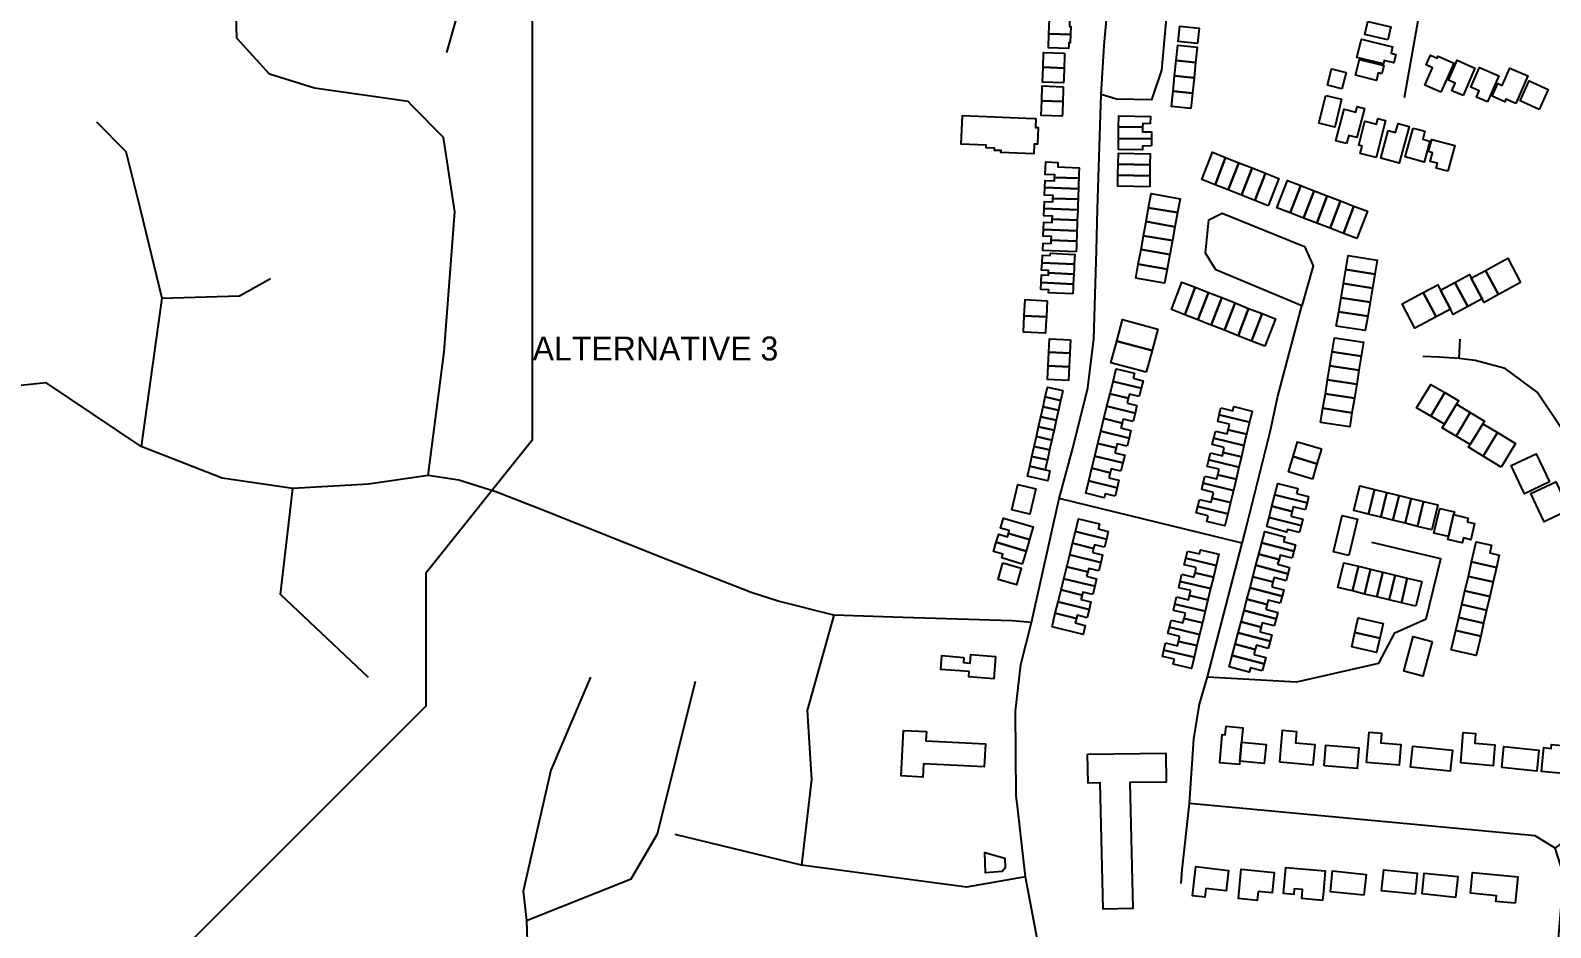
# Model space of a CAD drawing. Header units: metres. Extents: x 553506 to 563855, y 142925 to 150243.
# Drawn here: x 558816 to 559387, y 147512 to 147849 of the extents above; entities that cross this region are included whole.
import ezdxf

# ---------------------------------------------------------------- set-up
doc = ezdxf.new("R2010")
doc.units = ezdxf.units.M
for name, color, linetype in [('C-BUILDINGS', 8, 'Continuous'), ('C-ROADS', 33, 'Continuous'), ('E-132KV-UGC-ALT', 8, 'Continuous')]:
    doc.layers.add(name, color=color, linetype=linetype)

msp = doc.modelspace()

# ---------------------------------------------------------------- linework, layer by layer
at = {"layer": 'C-BUILDINGS'}
for points in [[(559206.7573, 147852.6096), (559206.7092, 147851.228), (559206.6679, 147850.0803), (559207.1788, 147850.0628), (559207.0767, 147847.0434), (559199.0072, 147847.3164), (559199.2054, 147852.8763), (559206.7573, 147852.6096)], [(559254.8607, 147843.7167), (559247.567, 147844.4477), (559248.1567, 147850.2313), (559255.4507, 147849.4892), (559254.8607, 147843.7167)], [(559326.3549, 147845.0437), (559317.6868, 147847.0341), (559318.8276, 147851.9556), (559327.4956, 147849.9651), (559326.3549, 147845.0437)], [(559207.0767, 147847.0434), (559206.9696, 147843.9571), (559206.4587, 147843.9747), (559206.4219, 147842.905), (559206.3862, 147841.8021), (559198.8273, 147842.0686), (559199.0072, 147847.3164), (559207.0767, 147847.0434)], [(559329.3687, 147839.6167), (559328.6128, 147836.488), (559324.9432, 147837.3647), (559324.6395, 147836.1088), (559314.7364, 147838.4728), (559316.3842, 147845.302), (559328.1329, 147842.4944), (559327.5445, 147840.0498), (559329.3687, 147839.6167)], [(559204.8684, 147840.0188), (559204.8193, 147838.6705), (559204.6765, 147834.4813), (559196.768, 147834.7481), (559196.9599, 147840.2856), (559204.8684, 147840.0188)], [(559254.0965, 147836.5699), (559246.8018, 147837.3343), (559247.4198, 147843.1076), (559254.7075, 147842.343), (559254.0965, 147836.5699)], [(559346.2121, 147825.381), (559340.1994, 147828.0882), (559343.1442, 147834.5793), (559340.7265, 147835.6618), (559342.4018, 147839.3532), (559344.8694, 147838.2389), (559345.2098, 147838.984), (559351.1659, 147836.2973), (559346.2121, 147825.381)], [(559204.6765, 147834.4813), (559204.539, 147830.3478), (559204.4916, 147828.944), (559196.5831, 147829.2108), (559196.768, 147834.7481), (559204.6765, 147834.4813)], [(559253.5127, 147830.8199), (559246.1911, 147831.55), (559246.8018, 147837.3343), (559254.0965, 147836.5699), (559253.5127, 147830.8199)], [(559309.0886, 147826.7113), (559303.607, 147828.0772), (559305.1327, 147834.1124), (559310.6073, 147832.7463), (559309.0886, 147826.7113)], [(559324.0444, 147832.3061), (559322.7339, 147832.6328), (559322.0179, 147829.7947), (559314.1963, 147831.7669), (559315.6968, 147837.7123), (559324.8355, 147835.4248), (559324.0444, 147832.3061)], [(559354.5708, 147824.1266), (559350.3825, 147825.9444), (559351.6355, 147828.8214), (559349.1058, 147829.9116), (559352.3628, 147837.3806), (559359.0741, 147834.4614), (559354.5708, 147824.1266)], [(559363.7822, 147821.7524), (559359.5802, 147823.5586), (559360.5911, 147825.905), (559357.4946, 147827.2336), (559360.7236, 147834.7018), (559368.022, 147831.567), (559363.7822, 147821.7524)], [(559374.3709, 147821.1794), (559370.7207, 147822.7802), (559370.296, 147821.8209), (559365.5546, 147823.8887), (559367.6308, 147828.6277), (559369.2681, 147827.9105), (559372.1478, 147834.4663), (559378.9092, 147831.5153), (559374.3709, 147821.1794)], [(559204.3834, 147827.4715), (559204.3413, 147826.1234), (559204.1985, 147821.9342), (559196.283, 147822.2008), (559196.4749, 147827.7383), (559204.3834, 147827.4715)], [(559252.9017, 147825.0468), (559245.614, 147825.8114), (559246.1911, 147831.55), (559253.5127, 147830.8199), (559252.9017, 147825.0468)], [(559383.1734, 147818.915), (559375.998, 147822.1426), (559379.3806, 147829.6155), (559386.556, 147826.3879), (559383.1734, 147818.915)], [(559204.1985, 147821.9342), (559204.054, 147817.8005), (559204.0066, 147816.3967), (559196.0981, 147816.6635), (559196.283, 147822.2008), (559204.1985, 147821.9342)], [(559252.291, 147819.2625), (559245.0033, 147820.0271), (559245.614, 147825.8114), (559252.9017, 147825.0468), (559252.291, 147819.2625)], [(559303.0802, 147824.0986), (559308.9093, 147822.7992), (559306.4177, 147812.2932), (559300.4562, 147813.8), (559303.0802, 147824.0986)], [(559194.0375, 147815.4755), (559193.895, 147812.1766), (559194.9239, 147812.1418), (559194.6489, 147805.9005), (559193.487, 147805.9424), (559193.3234, 147802.1977), (559180.9463, 147802.7267), (559180.9797, 147803.4512), (559178.5153, 147803.564), (559178.5523, 147804.3999), (559175.367, 147804.5349), (559175.4069, 147805.5045), (559166.0257, 147805.9149), (559166.4965, 147816.6698), (559193.4005, 147815.5003), (559194.0375, 147815.4755)], [(559237.0795, 147813.571), (559234.2179, 147813.6381), (559234.1636, 147812.234), (559225.1612, 147812.3779), (559225.2495, 147816.5209), (559237.1358, 147816.2662), (559237.0795, 147813.571)], [(559310.8393, 147806.1085), (559306.7869, 147807.1515), (559307.5424, 147810.0687), (559309.8777, 147819.0784), (559314.2754, 147817.946), (559314.8256, 147820.0444), (559317.5671, 147819.3392), (559314.7264, 147808.366), (559311.6325, 147809.1605), (559310.8393, 147806.1085)], [(559234.1636, 147812.234), (559234.1458, 147810.5529), (559237.5588, 147810.514), (559237.5413, 147807.9202), (559225.141, 147808.07), (559225.1612, 147812.3779), (559234.1636, 147812.234)], [(559316.6571, 147805.176), (559315.3888, 147805.4928), (559317.6752, 147814.501), (559322.0723, 147813.3909), (559322.6018, 147815.4775), (559325.4345, 147814.764), (559321.9141, 147800.9093), (559315.9597, 147802.4164), (559316.6571, 147805.176)], [(559326.4891, 147810.968), (559329.218, 147810.2179), (559330.1539, 147813.6305), (559334.3983, 147812.4822), (559330.6437, 147798.7427), (559323.6707, 147800.6299), (559326.4891, 147810.968)], [(559335.8411, 147811.9482), (559340.2406, 147810.7602), (559339.4188, 147807.7296), (559342.0838, 147807.011), (559339.9435, 147799.1536), (559332.8716, 147801.0712), (559335.8411, 147811.9482)], [(559237.4851, 147805.225), (559234.1586, 147805.1775), (559234.1113, 147803.7737), (559225.1019, 147803.9173), (559225.141, 147808.07), (559237.5413, 147807.9202), (559237.4851, 147805.225)], [(559348.8455, 147795.7124), (559344.4526, 147796.9117), (559344.9426, 147798.6966), (559342.2635, 147799.4148), (559343.1483, 147802.6699), (559341.6042, 147803.0895), (559342.8604, 147807.6695), (559351.4694, 147805.3322), (559348.8455, 147795.7124)], [(559210.2032, 147793.0935), (559201.1185, 147793.4129), (559201.1576, 147794.4047), (559197.6301, 147794.5291), (559197.7923, 147799.2198), (559202.3347, 147799.0601), (559202.2764, 147797.3332), (559210.3463, 147797.0491), (559210.2346, 147794.7862), (559210.2032, 147793.0935)], [(559236.9203, 147798.1845), (559224.9945, 147798.3602), (559225.0755, 147802.5141), (559236.995, 147802.316), (559236.9203, 147798.1845)], [(559261.4001, 147790.6517), (559256.409, 147792.6562), (559260.4337, 147802.8758), (559265.3878, 147800.937), (559261.4001, 147790.6517)], [(559266.3615, 147788.702), (559261.4001, 147790.6517), (559265.3878, 147800.937), (559270.3859, 147798.9328), (559266.3615, 147788.702)], [(559271.3526, 147786.6976), (559266.3615, 147788.702), (559270.3859, 147798.9328), (559275.333, 147796.9938), (559271.3526, 147786.6976)], [(559210.0668, 147789.1493), (559197.4615, 147789.5933), (559197.5607, 147792.2564), (559201.0743, 147792.1316), (559201.1185, 147793.4129), (559210.2032, 147793.0935), (559210.1134, 147791.2543), (559210.0668, 147789.1493)], [(559236.8412, 147789.9125), (559224.9154, 147790.0882), (559224.9272, 147794.2177), (559236.9015, 147794.0547), (559236.8412, 147789.9125)], [(559236.9015, 147794.0547), (559224.9272, 147794.2177), (559224.9945, 147798.3602), (559236.9203, 147798.1845), (559236.9015, 147794.0547)], [(559276.2997, 147784.7586), (559271.3526, 147786.6976), (559275.333, 147796.9938), (559280.3245, 147794.9782), (559276.2997, 147784.7586)], [(559281.3677, 147782.7566), (559276.2997, 147784.7586), (559280.3245, 147794.9782), (559285.3484, 147793.0416), (559281.3677, 147782.7566)], [(559209.9241, 147785.1826), (559200.5034, 147785.5139), (559200.5391, 147786.6169), (559197.3618, 147786.7187), (559197.4615, 147789.5933), (559210.0668, 147789.1493), (559209.9767, 147786.6423), (559209.9241, 147785.1826)], [(559236.4074, 147782.0303), (559237.3905, 147787.3029), (559248.2372, 147785.4021), (559247.3152, 147780.187), (559236.4074, 147782.0303)], [(559289.6797, 147780.076), (559284.676, 147782.0355), (559288.6225, 147792.2973), (559293.5826, 147790.3921), (559289.6797, 147780.076)], [(559294.6541, 147778.1601), (559289.6797, 147780.076), (559293.5826, 147790.3921), (559298.6006, 147788.4219), (559294.6541, 147778.1601)], [(559299.6582, 147776.1895), (559294.6541, 147778.1601), (559298.6006, 147788.4219), (559303.5607, 147786.5167), (559299.6582, 147776.1895)], [(559209.6485, 147777.3832), (559200.256, 147777.7042), (559200.2984, 147778.8185), (559197.0998, 147778.9308), (559197.196, 147781.694), (559209.7873, 147781.2495), (559209.7092, 147779.0323), (559209.6485, 147777.3832)], [(559209.7873, 147781.2495), (559197.196, 147781.694), (559197.2952, 147784.3571), (559200.4588, 147784.2437), (559200.5034, 147785.5139), (559209.9241, 147785.1826), (559209.8637, 147783.5224), (559209.7873, 147781.2495)], [(559235.4791, 147776.7927), (559236.4074, 147782.0303), (559247.3152, 147780.187), (559246.3258, 147774.8919), (559235.4791, 147776.7927)], [(559304.6249, 147774.2957), (559299.6582, 147776.1895), (559303.5607, 147786.5167), (559308.5717, 147784.5463), (559304.6249, 147774.2957)], [(559309.7058, 147772.3275), (559304.6249, 147774.2957), (559308.5717, 147784.5463), (559313.6083, 147782.6546), (559309.7058, 147772.3275)], [(559314.7224, 147770.4018), (559309.7058, 147772.3275), (559313.6083, 147782.6546), (559318.6253, 147780.7178), (559314.7224, 147770.4018)], [(559209.5075, 147773.3609), (559196.9374, 147773.7949), (559197.0315, 147776.6248), (559200.2157, 147776.5231), (559200.256, 147777.7042), (559209.6485, 147777.3832), (559209.5792, 147775.3331), (559209.5075, 147773.3609)], [(559234.503, 147771.5202), (559235.4791, 147776.7927), (559246.3258, 147774.8919), (559245.4108, 147769.6769), (559234.503, 147771.5202)], [(559209.3749, 147769.517), (559199.8774, 147769.8458), (559199.9258, 147771.2163), (559196.8463, 147771.3212), (559196.9374, 147773.7949), (559209.5075, 147773.3609), (559209.4463, 147771.5003), (559209.3749, 147769.517)], [(559233.5813, 147766.294), (559234.503, 147771.5202), (559245.4108, 147769.6769), (559244.428, 147764.3932), (559233.5813, 147766.294)], [(559208.5136, 147760.7644), (559196.3857, 147761.3679), (559196.528, 147764.2216), (559199.4758, 147764.0792), (559199.5191, 147764.9376), (559208.6992, 147764.4764), (559208.6182, 147762.8044), (559208.5136, 147760.7644)], [(559209.228, 147765.4611), (559196.6715, 147765.9067), (559196.7659, 147768.7255), (559199.8384, 147768.6204), (559199.8774, 147769.8458), (559209.3749, 147769.517), (559209.3004, 147767.4111), (559209.228, 147765.4611)], [(559232.5115, 147760.8851), (559233.5813, 147766.294), (559244.428, 147764.3932), (559243.3855, 147759.0074), (559232.5115, 147760.8851)], [(559208.3337, 147757.0971), (559198.8316, 147757.5705), (559198.8798, 147758.4958), (559196.2474, 147758.6146), (559196.3857, 147761.3679), (559208.5136, 147760.7644), (559208.4316, 147759.1258), (559208.3337, 147757.0971)], [(559231.5856, 147755.5697), (559232.5115, 147760.8851), (559243.3855, 147759.0074), (559242.46, 147753.6808), (559231.5856, 147755.5697)], [(559309.667, 147753.5167), (559310.5041, 147758.7626), (559321.4414, 147757.0985), (559320.5432, 147751.795), (559309.667, 147753.5167)], [(559310.5041, 147758.7626), (559311.3956, 147764.0547), (559322.2718, 147762.333), (559321.4414, 147757.0985), (559310.5041, 147758.7626)], [(559376.1926, 147753.9111), (559367.9077, 147749.4024), (559363.0265, 147758.4554), (559371.3993, 147763.0558), (559376.1926, 147753.9111)], [(559207.9632, 147749.6509), (559198.8603, 147750.1033), (559198.9117, 147751.1511), (559195.9147, 147751.303), (559196.0492, 147753.9561), (559208.1491, 147753.3517), (559208.0674, 147751.702), (559207.9632, 147749.6509)], [(559208.1491, 147753.3517), (559196.0492, 147753.9561), (559196.1911, 147756.8209), (559198.789, 147756.69), (559198.8316, 147757.5705), (559208.3337, 147757.0971), (559208.2333, 147755.1463), (559208.1491, 147753.3517)], [(559250.0074, 147741.8389), (559245.003, 147743.8207), (559248.9852, 147754.0612), (559253.9456, 147752.1449), (559250.0074, 147741.8389)], [(559308.7754, 147748.2246), (559309.667, 147753.5167), (559320.5432, 147751.795), (559319.7128, 147746.5605), (559308.7754, 147748.2246)], [(559346.147, 147751.0868), (559349.8869, 147743.8904), (559344.4787, 147741.0849), (559339.6047, 147750.127), (559345.1143, 147753.047), (559346.147, 147751.0868)], [(559356.3286, 147744.9362), (559350.9059, 147741.9187), (559349.8869, 147743.8904), (559346.147, 147751.0868), (559351.4477, 147753.978), (559356.3286, 147744.9362)], [(559357.6779, 147755.5292), (559361.7711, 147747.7651), (559356.3286, 147744.9362), (559351.4477, 147753.978), (559356.9639, 147756.9094), (559357.6779, 147755.5292)], [(559367.9077, 147749.4024), (559362.4921, 147746.3851), (559361.7711, 147747.7651), (559357.6779, 147755.5292), (559363.0265, 147758.4554), (559367.9077, 147749.4024)], [(559198.3659, 147747.1051), (559198.2118, 147744.1843), (559198.0379, 147740.9958), (559189.718, 147741.4502), (559190.0533, 147747.5487), (559198.3659, 147747.1051)], [(559254.9682, 147739.9114), (559250.0074, 147741.8389), (559253.9456, 147752.1449), (559258.95, 147750.1631), (559254.9682, 147739.9114)], [(559259.9726, 147737.9296), (559254.9682, 147739.9114), (559258.95, 147750.1631), (559263.9105, 147748.2467), (559259.9726, 147737.9296)], [(559264.933, 147736.0133), (559259.9726, 147737.9296), (559263.9105, 147748.2467), (559268.9079, 147746.2648), (559264.933, 147736.0133)], [(559307.9384, 147742.9787), (559308.7754, 147748.2246), (559319.7128, 147746.5605), (559318.8216, 147741.2572), (559307.9384, 147742.9787)], [(559344.4787, 147741.0849), (559336.4746, 147736.763), (559331.6811, 147745.9189), (559339.6047, 147750.127), (559344.4787, 147741.0849)], [(559198.0379, 147740.9958), (559197.882, 147738.1306), (559197.7096, 147734.8976), (559189.39, 147735.3409), (559189.718, 147741.4502), (559198.0379, 147740.9958)], [(559270.0387, 147733.9234), (559264.933, 147736.0133), (559268.9079, 147746.2648), (559274.0059, 147744.1969), (559270.0387, 147733.9234)], [(559275.106, 147731.9436), (559270.0387, 147733.9234), (559274.0059, 147744.1969), (559279.0578, 147742.2611), (559275.106, 147731.9436)], [(559280.1649, 147730.008), (559275.106, 147731.9436), (559279.0578, 147742.2611), (559284.1321, 147740.2815), (559280.1649, 147730.008)], [(559306.9598, 147737.5615), (559307.9384, 147742.9787), (559318.8216, 147741.2572), (559317.8702, 147735.8631), (559306.9598, 147737.5615)], [(559237.7218, 147728.3581), (559224.4474, 147731.8865), (559226.6153, 147739.9895), (559239.8977, 147736.4279), (559237.7218, 147728.3581)], [(559207.1194, 147732.4401), (559207.0032, 147730.0993), (559206.8578, 147727.3457), (559198.938, 147727.7457), (559199.1996, 147732.8402), (559207.1194, 147732.4401)], [(559235.5543, 147720.244), (559222.2716, 147723.8167), (559224.4474, 147731.8865), (559237.7218, 147728.3581), (559235.5543, 147720.244)], [(559305.3851, 147727.9187), (559306.2624, 147733.2214), (559317.1449, 147731.5222), (559316.3215, 147726.2879), (559305.3851, 147727.9187)], [(559206.8578, 147727.3457), (559206.7304, 147724.9154), (559206.5892, 147722.251), (559198.6694, 147722.651), (559198.938, 147727.7457), (559206.8578, 147727.3457)], [(559304.555, 147722.673), (559305.3851, 147727.9187), (559316.3215, 147726.2879), (559315.4372, 147720.9849), (559304.555, 147722.673)], [(559206.5892, 147722.251), (559206.4737, 147719.8879), (559206.3277, 147717.1565), (559198.4079, 147717.5566), (559198.6694, 147722.651), (559206.5892, 147722.251)], [(559230.6327, 147717.9767), (559234.3663, 147717.0685), (559233.6929, 147714.2095), (559223.0761, 147716.8075), (559224.2574, 147721.5521), (559231.0983, 147719.8721), (559230.6327, 147717.9767)], [(559303.6778, 147717.3702), (559304.555, 147722.673), (559315.4372, 147720.9849), (559314.6211, 147715.7396), (559303.6778, 147717.3702)], [(559204.2213, 147713.385), (559203.8042, 147711.5022), (559203.3927, 147709.6641), (559197.5987, 147710.9537), (559198.4346, 147714.6636), (559204.2213, 147713.385)], [(559232.9359, 147711.1142), (559229.2092, 147712.0226), (559228.8084, 147710.5188), (559221.9399, 147712.1868), (559223.0761, 147716.8075), (559233.6929, 147714.2095), (559232.9359, 147711.1142)], [(559302.8613, 147712.1361), (559303.6778, 147717.3702), (559314.6211, 147715.7396), (559313.7435, 147710.448), (559302.8613, 147712.1361)], [(559342.4681, 147703.804), (559337.0739, 147706.8533), (559342.428, 147715.6896), (559347.6887, 147712.6585), (559342.4681, 147703.804)], [(559202.5642, 147705.9433), (559202.1041, 147703.87), (559201.7357, 147702.2225), (559195.9417, 147703.5121), (559196.7702, 147707.2329), (559202.5642, 147705.9433)], [(559203.3927, 147709.6641), (559202.9939, 147707.871), (559202.5642, 147705.9433), (559196.7702, 147707.2329), (559197.5987, 147710.9537), (559203.3927, 147709.6641)], [(559230.639, 147701.7606), (559226.9193, 147702.6693), (559226.5471, 147701.1441), (559219.65, 147702.8335), (559220.7862, 147707.4542), (559231.403, 147704.8562), (559230.639, 147701.7606)], [(559228.3424, 147708.6345), (559232.0764, 147707.7152), (559231.403, 147704.8562), (559220.7862, 147707.4542), (559221.9399, 147712.1868), (559228.8084, 147710.5188), (559228.3424, 147708.6345)], [(559263.6072, 147706.8452), (559268.0728, 147705.7816), (559268.4443, 147707.3291), (559275.3121, 147705.6834), (559274.2955, 147701.4893), (559262.9761, 147704.199), (559263.6072, 147706.8452)], [(559301.897, 147706.7082), (559302.8613, 147712.1361), (559313.7435, 147710.448), (559312.8069, 147705.032), (559301.897, 147706.7082)], [(559352.0916, 147708.2095), (559347.5623, 147700.7344), (559342.4681, 147703.804), (559347.6887, 147712.6585), (559353.0591, 147709.475), (559352.0916, 147708.2095)], [(559351.9515, 147696.2739), (559346.7508, 147699.3959), (559347.5623, 147700.7344), (559352.0916, 147708.2095), (559357.2989, 147705.0989), (559351.9515, 147696.2739)], [(559201.7357, 147702.2225), (559201.3305, 147700.4069), (559200.9002, 147698.5015), (559195.1132, 147699.7913), (559195.9417, 147703.5121), (559201.7357, 147702.2225)], [(559226.0305, 147699.3139), (559229.7645, 147698.3946), (559229.0911, 147695.5356), (559218.4743, 147698.1336), (559219.65, 147702.8335), (559226.5471, 147701.1441), (559226.0305, 147699.3139)], [(559266.8879, 147700.7031), (559262.4013, 147701.766), (559262.9761, 147704.199), (559274.2955, 147701.4893), (559273.2331, 147696.971), (559266.3723, 147698.6169), (559266.8879, 147700.7031)], [(559301.0767, 147701.3738), (559301.897, 147706.7082), (559312.8069, 147705.032), (559311.9865, 147699.6976), (559301.0767, 147701.3738)], [(559361.9872, 147700.9148), (559357.4579, 147693.4397), (559357.2451, 147693.0881), (559351.9515, 147696.2739), (559357.2989, 147705.0989), (559362.5925, 147701.913), (559361.9872, 147700.9148)], [(559200.0713, 147694.7918), (559199.636, 147692.8195), (559199.2428, 147691.071), (559193.4561, 147692.3497), (559194.2846, 147696.0705), (559200.0713, 147694.7918)], [(559200.9002, 147698.5015), (559200.5076, 147696.7308), (559200.0713, 147694.7918), (559194.2846, 147696.0705), (559195.1132, 147699.7913), (559200.9002, 147698.5015)], [(559228.3271, 147692.44), (559224.607, 147693.3598), (559224.2065, 147691.8448), (559217.3377, 147693.524), (559218.4743, 147698.1336), (559229.0911, 147695.5356), (559228.3271, 147692.44)], [(559261.5352, 147698.133), (559266.0008, 147697.0695), (559266.3723, 147698.6169), (559273.2331, 147696.971), (559272.2235, 147692.7771), (559260.8971, 147695.4866), (559261.5352, 147698.133)], [(559362.1477, 147688.7548), (559356.6604, 147692.1016), (559357.4579, 147693.4397), (559361.9872, 147700.9148), (559367.4951, 147697.5798), (559362.1477, 147688.7548)], [(559368.9249, 147684.6244), (559362.1477, 147688.7548), (559367.4951, 147697.5798), (559374.2723, 147693.4494), (559368.9249, 147684.6244)], [(559199.2428, 147691.071), (559198.8005, 147689.0984), (559198.4142, 147687.3502), (559192.6206, 147688.6287), (559193.4561, 147692.3497), (559199.2428, 147691.071)], [(559223.7406, 147689.9606), (559227.4746, 147689.0412), (559226.8011, 147686.1822), (559216.1844, 147688.7803), (559217.3377, 147693.524), (559224.2065, 147691.8448), (559223.7406, 147689.9606)], [(559259.6771, 147689.9617), (559264.1427, 147688.8981), (559264.432, 147690.1648), (559271.2928, 147688.5188), (559270.3654, 147684.6057), (559259.046, 147687.3155), (559259.6771, 147689.9617)], [(559264.8089, 147691.9907), (559260.3293, 147693.0538), (559260.8971, 147695.4866), (559272.2235, 147692.7771), (559271.2928, 147688.5188), (559264.432, 147690.1648), (559264.8089, 147691.9907)], [(559299.7061, 147685.8273), (559290.7146, 147688.5424), (559292.3586, 147694.1472), (559301.35, 147691.4321), (559299.7061, 147685.8273)], [(559197.5854, 147683.6405), (559199.3733, 147683.2507), (559198.5381, 147679.5186), (559190.9631, 147681.1982), (559191.7983, 147684.9303), (559197.5854, 147683.6405)], [(559198.4142, 147687.3502), (559197.9534, 147685.2992), (559197.5854, 147683.6405), (559191.7983, 147684.9303), (559192.6206, 147688.6287), (559198.4142, 147687.3502)], [(559226.0371, 147683.0867), (559222.3171, 147684.0065), (559221.9934, 147682.4939), (559215.118, 147684.1617), (559216.1844, 147688.7803), (559226.8011, 147686.1822), (559226.0371, 147683.0867)], [(559262.9578, 147683.8196), (559258.4712, 147684.8825), (559259.046, 147687.3155), (559270.3654, 147684.6057), (559269.303, 147680.0874), (559262.4422, 147681.7334), (559262.9578, 147683.8196)], [(559297.9807, 147680.142), (559288.9892, 147682.8571), (559290.7146, 147688.5424), (559299.7061, 147685.8273), (559297.9807, 147680.142)], [(559387.051, 147679.0877), (559377.6388, 147674.633), (559372.6274, 147685.1734), (559382.0396, 147689.628), (559387.051, 147679.0877)], [(559223.824, 147673.7357), (559220.1043, 147674.6444), (559219.7251, 147673.119), (559212.828, 147674.8084), (559213.9643, 147679.4291), (559224.5814, 147676.8199), (559223.824, 147673.7357)], [(559221.5278, 147680.5985), (559225.2545, 147679.6901), (559224.5814, 147676.8199), (559213.9643, 147679.4291), (559215.118, 147684.1617), (559221.9934, 147682.4939), (559221.5278, 147680.5985)], [(559260.8791, 147675.096), (559256.3992, 147676.1703), (559256.967, 147678.6031), (559268.2934, 147675.8936), (559267.231, 147671.3753), (559260.3775, 147673.0103), (559260.8791, 147675.096)], [(559257.605, 147681.2495), (559262.071, 147680.1748), (559262.4422, 147681.7334), (559269.303, 147680.0874), (559268.2934, 147675.8936), (559256.967, 147678.6031), (559257.605, 147681.2495)], [(559394.5019, 147668.5674), (559385.0896, 147664.1127), (559380.0782, 147674.6531), (559389.4975, 147679.1079), (559394.5019, 147668.5674)], [(559184.9912, 147668.6032), (559187.2435, 147678.0444), (559194.0896, 147676.4202), (559191.8373, 147666.979), (559184.9912, 147668.6032)], [(559255.5145, 147672.4589), (559259.9801, 147671.3953), (559260.3775, 147673.0103), (559267.231, 147671.3753), (559266.2028, 147667.1029), (559254.8764, 147669.8124), (559255.5145, 147672.4589)], [(559295.2719, 147668.5163), (559290.8179, 147669.6581), (559290.3866, 147668.0086), (559282.7897, 147669.9434), (559283.9076, 147674.2519), (559295.9579, 147671.1976), (559295.2719, 147668.5163)], [(559292.0593, 147674.7162), (559296.5693, 147673.5761), (559295.9579, 147671.1976), (559283.9076, 147674.2519), (559284.98, 147678.4478), (559292.5203, 147676.5335), (559292.0593, 147674.7162)], [(559319.0569, 147666.9501), (559313.5545, 147668.3043), (559315.8467, 147677.5798), (559321.3421, 147676.2254), (559319.0569, 147666.9501)], [(559323.6451, 147665.768), (559319.0569, 147666.9501), (559321.3421, 147676.2254), (559325.894, 147675.0867), (559323.6451, 147665.768)], [(559328.2166, 147664.6744), (559323.6451, 147665.768), (559325.894, 147675.0867), (559330.522, 147673.9726), (559328.2166, 147664.6744)], [(559332.8446, 147663.5603), (559328.2166, 147664.6744), (559330.522, 147673.9726), (559335.1029, 147672.8014), (559332.8446, 147663.5603)], [(559258.7882, 147666.3165), (559254.3082, 147667.3907), (559254.8764, 147669.8124), (559266.2028, 147667.1029), (559265.1401, 147662.5957), (559258.2865, 147664.2308), (559258.7882, 147666.3165)], [(559289.8687, 147666.2229), (559294.3786, 147665.0829), (559293.7676, 147662.6932), (559281.7172, 147665.7475), (559282.7897, 147669.9434), (559290.3866, 147668.0086), (559289.8687, 147666.2229)], [(559337.4538, 147662.3788), (559332.8446, 147663.5603), (559335.1029, 147672.8014), (559339.696, 147671.6862), (559337.4538, 147662.3788)], [(559342.8707, 147661.0777), (559337.4538, 147662.3788), (559339.696, 147671.6862), (559345.1195, 147670.3964), (559342.8707, 147661.0777)], [(559351.0493, 147666.7628), (559349.1099, 147658.511), (559343.6647, 147659.8224), (559345.9069, 147669.1297), (559351.3305, 147667.84), (559351.0493, 147666.7628)], [(559191.6873, 147657.3804), (559183.7763, 147659.7507), (559184.0872, 147660.7732), (559180.8058, 147661.7511), (559181.9344, 147665.4923), (559193.1198, 147662.1438), (559192.3658, 147659.6274), (559191.6873, 147657.3804)], [(559217.5226, 147661.3977), (559221.2563, 147660.4895), (559220.5831, 147657.6194), (559208.9306, 147660.4747), (559210.0843, 147665.2073), (559217.9882, 147663.2931), (559217.5226, 147661.3977)], [(559293.0886, 147660.0121), (559288.6272, 147661.1648), (559288.294, 147660.1862), (559280.8306, 147662.3254), (559281.7172, 147665.7475), (559293.7676, 147662.6932), (559293.0886, 147660.0121)], [(559311.7011, 147651.4183), (559305.9395, 147652.7867), (559309.2065, 147666.4776), (559314.968, 147665.1093), (559311.7011, 147651.4183)], [(559356.174, 147664.0614), (559358.8996, 147663.4225), (559357.4724, 147657.3681), (559354.7119, 147658.0059), (559354.2795, 147656.1672), (559348.8566, 147657.4347), (559349.1099, 147658.511), (559351.0493, 147666.7628), (559356.5144, 147665.4855), (559356.174, 147664.0614)], [(559188.9169, 147648.1902), (559181.2387, 147650.4899), (559181.657, 147651.883), (559178.1636, 147652.9322), (559179.2034, 147656.3813), (559190.3748, 147653.0324), (559189.646, 147650.6058), (559188.9169, 147648.1902)], [(559190.3748, 147653.0324), (559179.2034, 147656.3813), (559180.1228, 147659.426), (559183.3832, 147658.4475), (559183.7763, 147659.7507), (559191.6873, 147657.3804), (559191.0023, 147655.122), (559190.3748, 147653.0324)], [(559215.406, 147652.5395), (559219.1397, 147651.6312), (559218.4666, 147648.7611), (559206.814, 147651.6165), (559207.88, 147656.0236), (559215.7912, 147654.0985), (559215.406, 147652.5395)], [(559219.8258, 147654.5352), (559216.0991, 147655.4436), (559215.7912, 147654.0985), (559207.88, 147656.0236), (559208.9306, 147660.4747), (559220.5831, 147657.6194), (559219.8258, 147654.5352)], [(559290.345, 147650.411), (559285.8969, 147651.5864), (559285.4586, 147649.9367), (559277.8736, 147651.9386), (559279.0268, 147656.2371), (559291.0523, 147653.0818), (559290.345, 147650.411)], [(559287.1806, 147656.6346), (559291.6776, 147655.4608), (559291.0523, 147653.0818), (559279.0268, 147656.2371), (559280.1345, 147660.4229), (559287.6626, 147658.4526), (559287.1806, 147656.6346)], [(559357.8016, 147649.0086), (559359.5175, 147656.5745), (559365.305, 147655.2738), (559364.6529, 147652.4043), (559368.2086, 147651.602), (559367.1447, 147646.9056), (559357.8016, 147649.0086)], [(559217.7092, 147645.6769), (559213.9825, 147646.5854), (559213.5552, 147645.2588), (559205.6918, 147647.2188), (559206.814, 147651.6165), (559218.4666, 147648.7611), (559217.7092, 147645.6769)], [(559254.3628, 147646.9134), (559249.8483, 147647.9755), (559250.4304, 147650.3976), (559261.7705, 147647.6996), (559260.7591, 147643.3387), (559253.8916, 147644.9733), (559254.3628, 147646.9134)], [(559251.0612, 147653.0549), (559255.5408, 147651.9918), (559255.9245, 147653.5953), (559262.792, 147651.9606), (559261.7705, 147647.6996), (559250.4304, 147650.3976), (559251.0612, 147653.0549)], [(559284.9264, 147648.1616), (559289.4238, 147646.9767), (559288.7984, 147644.5977), (559276.7729, 147647.753), (559277.8736, 147651.9386), (559285.4586, 147649.9367), (559284.9264, 147648.1616)], [(559181.6801, 147648.656), (559188.5939, 147646.6554), (559186.7801, 147640.4333), (559179.8733, 147642.4341), (559181.6801, 147648.656)], [(559213.1508, 147643.6435), (559216.9065, 147642.7026), (559216.1978, 147639.8537), (559204.5661, 147642.7097), (559205.6918, 147647.2188), (559213.5552, 147645.2588), (559213.1508, 147643.6435)], [(559248.9811, 147644.3759), (559253.4607, 147643.3127), (559253.8916, 147644.9733), (559260.7591, 147643.3387), (559259.6905, 147639.0206), (559248.3503, 147641.7185), (559248.9811, 147644.3759)], [(559288.0912, 147641.9269), (559283.6427, 147643.1134), (559283.1744, 147641.5295), (559275.6403, 147643.4662), (559276.7729, 147647.753), (559288.7984, 147644.5977), (559288.0912, 147641.9269)], [(559313.0017, 147638.1139), (559307.4999, 147639.4458), (559309.7499, 147648.7312), (559315.2517, 147647.3993), (559313.0017, 147638.1139)], [(559317.6032, 147636.9544), (559313.0017, 147638.1139), (559315.2517, 147647.3993), (559319.8029, 147646.2828), (559317.6032, 147636.9544)], [(559322.181, 147635.8833), (559317.6032, 147636.9544), (559319.8029, 147646.2828), (559324.4372, 147645.1911), (559322.181, 147635.8833)], [(559326.8087, 147634.7803), (559322.181, 147635.8833), (559324.4372, 147645.1911), (559329.0314, 147644.0425), (559326.8087, 147634.7803)], [(559356.5796, 147643.5504), (559357.8016, 147649.0086), (559367.1447, 147646.9056), (559365.9008, 147641.4801), (559356.5796, 147643.5504)], [(559215.4404, 147636.7695), (559211.7346, 147637.6785), (559211.4362, 147636.4784), (559203.5638, 147638.5049), (559204.5661, 147642.7097), (559216.1978, 147639.8537), (559215.4404, 147636.7695)], [(559252.2828, 147638.2344), (559247.7682, 147639.2964), (559248.3503, 147641.7185), (559259.6905, 147639.0206), (559258.6829, 147634.7599), (559251.8566, 147636.4181), (559252.2828, 147638.2344)], [(559285.8639, 147633.4881), (559281.4157, 147634.6635), (559280.9704, 147633.0136), (559273.3854, 147635.0155), (559274.5455, 147639.3142), (559286.5711, 147636.159), (559285.8639, 147633.4881)], [(559282.6994, 147639.7118), (559287.1965, 147638.5379), (559286.5711, 147636.159), (559274.5455, 147639.3142), (559275.6403, 147643.4662), (559283.1744, 147641.5295), (559282.6994, 147639.7118)], [(559331.4238, 147633.6324), (559326.8087, 147634.7803), (559329.0314, 147644.0425), (559333.6238, 147642.9496), (559331.4238, 147633.6324)], [(559336.847, 147632.3537), (559331.4238, 147633.6324), (559333.6238, 147642.9496), (559339.054, 147641.6711), (559336.847, 147632.3537)], [(559355.2874, 147638.1012), (559356.5796, 147643.5504), (559365.9008, 147641.4801), (559364.6376, 147635.9984), (559355.2874, 147638.1012)], [(559213.3054, 147628.0553), (559209.5996, 147628.9644), (559209.3093, 147627.7311), (559201.3753, 147629.7112), (559202.4311, 147633.9956), (559214.0701, 147631.1286), (559213.3054, 147628.0553)], [(559211.0228, 147634.9297), (559214.7785, 147633.9887), (559214.0701, 147631.1286), (559202.4311, 147633.9956), (559203.5638, 147638.5049), (559211.4362, 147636.4784), (559211.0228, 147634.9297)], [(559250.2537, 147629.7127), (559245.7392, 147630.7748), (559246.3143, 147633.1967), (559257.6614, 147630.4989), (559256.65, 147626.138), (559249.7755, 147627.7724), (559250.2537, 147629.7127)], [(559246.952, 147635.8543), (559251.4317, 147634.7911), (559251.8566, 147636.4181), (559258.6829, 147634.7599), (559257.6614, 147630.4989), (559246.3143, 147633.1967), (559246.952, 147635.8543)], [(559280.4385, 147631.2274), (559284.9356, 147630.0536), (559284.3102, 147627.6746), (559272.2846, 147630.8299), (559273.3854, 147635.0155), (559280.9704, 147633.0136), (559280.4385, 147631.2274)], [(559352.9678, 147628.1347), (559354.1033, 147633.0003), (559363.4272, 147630.841), (559362.2847, 147625.9752), (559352.9678, 147628.1347)], [(559354.1033, 147633.0003), (559355.2874, 147638.1012), (559364.6376, 147635.9984), (559363.4272, 147630.841), (559354.1033, 147633.0003)], [(559208.9049, 147626.1159), (559212.6606, 147625.175), (559211.8769, 147621.8117), (559200.2382, 147624.6675), (559201.3753, 147629.7112), (559209.3093, 147627.7311), (559208.9049, 147626.1159)], [(559244.8719, 147627.1752), (559249.3516, 147626.1121), (559249.7755, 147627.7724), (559256.65, 147626.138), (559255.5813, 147621.8199), (559244.2342, 147624.5177), (559244.8719, 147627.1752)], [(559283.603, 147625.0038), (559279.1545, 147626.1903), (559278.7096, 147624.5293), (559271.2003, 147626.5669), (559272.2846, 147630.8299), (559284.3102, 147627.6746), (559283.603, 147625.0038)], [(559313.9602, 147622.5395), (559315.147, 147628.0077), (559324.5114, 147625.8941), (559323.3246, 147620.4259), (559313.9602, 147622.5395)], [(559351.8679, 147623.248), (559352.9678, 147628.1347), (559362.2847, 147625.9752), (559361.2268, 147621.0897), (559351.8679, 147623.248)], [(559248.1736, 147621.0337), (559243.659, 147622.0958), (559244.2342, 147624.5177), (559255.5813, 147621.8199), (559254.593, 147617.6155), (559247.7279, 147619.1723), (559248.1736, 147621.0337)], [(559281.4179, 147616.5552), (559276.9694, 147617.7417), (559276.5241, 147616.0918), (559268.939, 147618.0937), (559270.0996, 147622.3813), (559282.1248, 147619.2372), (559281.4179, 147616.5552)], [(559278.2531, 147622.79), (559282.7502, 147621.6161), (559282.1248, 147619.2372), (559270.0996, 147622.3813), (559271.2003, 147626.5669), (559278.7096, 147624.5293), (559278.2531, 147622.79)], [(559312.7661, 147617.0822), (559313.9602, 147622.5395), (559323.3246, 147620.4259), (559322.0876, 147615.0007), (559312.7661, 147617.0822)], [(559350.1646, 147615.9496), (559351.8679, 147623.248), (559361.2268, 147621.0897), (559359.4858, 147613.8792), (559350.1646, 147615.9496)], [(559246.1187, 147612.4445), (559241.6111, 147613.5068), (559242.1862, 147615.9287), (559253.5264, 147613.2307), (559252.5454, 147609.0154), (559245.6926, 147610.6282), (559246.1187, 147612.4445)], [(559242.824, 147618.5862), (559247.2966, 147617.5229), (559247.7279, 147619.1723), (559254.593, 147617.6155), (559253.5264, 147613.2307), (559242.1862, 147615.9287), (559242.824, 147618.5862)], [(559275.9922, 147614.3057), (559280.4893, 147613.1318), (559279.8639, 147610.7529), (559267.8383, 147613.9081), (559268.939, 147618.0937), (559276.5241, 147616.0918), (559275.9922, 147614.3057)], [(559342.9704, 147619.0987), (559339.437, 147606.1118), (559332.3016, 147608.0385), (559335.8347, 147621.0366), (559342.9704, 147619.0987)], [(559167.0132, 147613.1869), (559166.8569, 147611.2343), (559169.3522, 147611.0334), (559169.6039, 147614.1909), (559178.9189, 147613.4445), (559178.2547, 147605.0988), (559168.8695, 147605.8541), (559169.0323, 147607.818), (559158.3228, 147608.6659), (559158.7357, 147613.843), (559167.0132, 147613.1869)], [(559279.1567, 147608.082), (559274.7085, 147609.2574), (559274.2702, 147607.6077), (559266.7061, 147609.6103), (559267.8383, 147613.9081), (559279.8639, 147610.7529), (559279.1567, 147608.082)], [(559270.7424, 147574.142), (559270.6333, 147572.9255), (559263.1384, 147573.5946), (559264.0825, 147584.1861), (559265.2534, 147584.0778), (559265.5443, 147587.3256), (559271.8751, 147586.765), (559271.3871, 147581.3074), (559270.7424, 147574.142)], [(559152.9213, 147585.3261), (559152.7414, 147581.8814), (559175.1575, 147580.7285), (559174.6995, 147572.0441), (559151.8489, 147573.2281), (559151.5915, 147568.2228), (559143.419, 147568.6485), (559144.3078, 147585.7716), (559152.9213, 147585.3261)], [(559285.7374, 147573.7611), (559286.7763, 147585.8025), (559291.9778, 147585.3628), (559291.6139, 147581.0887), (559298.8347, 147580.4668), (559298.1666, 147572.6997), (559285.7374, 147573.7611)], [(559318.3352, 147573.6814), (559319.2963, 147585.0748), (559323.9435, 147584.6958), (559323.6428, 147581.0916), (559331.2135, 147580.4583), (559330.5535, 147572.658), (559318.3352, 147573.6814)], [(559353.7043, 147573.5208), (559354.6649, 147584.9254), (559359.3125, 147584.5354), (559359.0045, 147580.942), (559366.5822, 147580.3089), (559365.9226, 147572.4975), (559353.7043, 147573.5208)], [(559213.5368, 147576.8316), (559242.9528, 147577.2204), (559243.0933, 147566.3731), (559229.3812, 147566.1928), (559230.5667, 147518.9275), (559219.4095, 147518.6485), (559218.2199, 147566.0472), (559213.6769, 147565.9954), (559213.5368, 147576.8316)], [(559270.7424, 147574.142), (559271.3871, 147581.3074), (559280.5576, 147580.4899), (559279.9129, 147573.3245), (559270.7424, 147574.142)], [(559302.4409, 147572.3982), (559303.0321, 147580.1629), (559315.3734, 147579.2324), (559314.7822, 147571.4676), (559302.4409, 147572.3982)], [(559334.9038, 147571.9359), (559335.7216, 147579.8301), (559350.5912, 147578.3103), (559349.7737, 147570.4049), (559334.9038, 147571.9359)], [(559369.0983, 147571.7725), (559369.9301, 147579.6671), (559383.1035, 147578.2839), (559382.2717, 147570.3893), (559369.0983, 147571.7725)], [(559397.2917, 147579.5701), (559397.1687, 147578.3531), (559396.2522, 147569.1314), (559384.0071, 147570.343), (559384.8972, 147579.2856), (559387.7026, 147579.0054), (559387.852, 147580.5015), (559397.2917, 147579.5701)], [(559182.564, 147534.1791), (559181.4405, 147532.753), (559175.171, 147532.236), (559174.8407, 147539.961), (559182.3549, 147537.7675), (559182.564, 147534.1791)], [(559257.9103, 147526.4087), (559257.5227, 147523.1244), (559252.9055, 147523.6602), (559254.1805, 147534.6293), (559266.5164, 147533.1976), (559265.622, 147525.5125), (559257.9103, 147526.4087)], [(559277.5732, 147525.2153), (559277.2558, 147521.9221), (559270.173, 147522.604), (559271.2297, 147533.622), (559283.5926, 147532.4472), (559282.8536, 147524.7112), (559277.5732, 147525.2153)], [(559301.8174, 147521.9381), (559293.9649, 147522.6406), (559294.2735, 147525.9892), (559291.1744, 147526.2715), (559290.9881, 147524.1621), (559287.1528, 147524.5107), (559288.0445, 147534.3104), (559302.8245, 147532.9768), (559302.1201, 147525.2531), (559301.8174, 147521.9381)], [(559317.3157, 147523.8211), (559304.7321, 147525.1226), (559305.5511, 147532.9835), (559318.142, 147531.6711), (559317.3157, 147523.8211)], [(559336.5578, 147524.251), (559323.9741, 147525.5525), (559324.8001, 147533.4135), (559337.384, 147532.101), (559336.5578, 147524.251)], [(559351.7887, 147523.0318), (559339.2048, 147524.3443), (559340.024, 147532.194), (559352.6076, 147530.8926), (559351.7887, 147523.0318)], [(559374.1744, 147520.8436), (559366.9585, 147521.5324), (559367.1587, 147523.6422), (559357.3343, 147524.5728), (559358.0834, 147532.4315), (559375.1309, 147530.8012), (559374.1744, 147520.8436)]]:
    msp.add_lwpolyline(points, close=True, dxfattribs=at)
at = {"layer": 'C-ROADS'}
for points in [[(558965.7008, 147681.4893), (558971.7998, 147727.945), (558975.738, 147780.5108), (558971.4719, 147808.337), (558959.7192, 147820.3163), (558958.2032, 147821.861), (558923.0566, 147826.8725), (558906.073, 147832.1234), (558893.8812, 147845.6474), (558893.3627, 147863.5394), (558896.4088, 147885.526), (558902.208, 147927.4425), (558915.0813, 148007.7978), (558915.102, 148033.7867), (558910.5315, 148054.0686), (558900.588, 148076.2878), (558893.7234, 148091.635), (558885.8945, 148126.8525)], [(559207.7976, 147452.0545), (559204.932, 147467.1358), (559196.322, 147498.3665), (559190.1772, 147530.82), (559187.288, 147556.1401), (559186.693, 147561.3527), (559186.467, 147593.0102), (559188.4685, 147610.5462), (559192.4564, 147626.2516), (559202.7877, 147672.7943), (559207.9209, 147691.6962), (559213.5466, 147714.3307), (559215.9191, 147732.7463), (559216.9179, 147765.9332), (559217.1932, 147781.6349), (559218.5602, 147824.5942), (559219.7341, 147842.8836), (559226.4867, 147916.8842), (559231.5481, 147949.3624), (559236.9883, 147970.2995), (559244.0521, 147988.2485), (559258.8616, 148031.914), (559269.8599, 148064.3315), (559278.1264, 148083.62)], [(559294.6855, 148074.4617), (559277.4229, 148021.9941), (559262.7338, 147981.2149), (559255.6313, 147950.0869), (559248.4493, 147912.7237), (559241.3373, 147833.6366), (559237.5165, 147822.4773), (559224.3301, 147822.7252), (559218.5602, 147824.5942)], [(559370.4768, 148039.4944), (559353.8426, 148014.3366), (559343.1157, 147999.546), (559330.9178, 147984.6208), (559328.9669, 147965.0273), (559329.3042, 147945.8164), (559331.4605, 147920.0285), (559335.995, 147893.3015), (559339.5583, 147875.5708), (559338.1698, 147855.6497), (559332.4332, 147823.3174)], [(558972.693, 147840.2619), (558980.2672, 147866.8297), (558981.7076, 147897.9934), (558975.3738, 147922.8284), (558991.5458, 147967.7261), (559000.6256, 148003.9122)], [(558841.1443, 147814.2772), (558852.1246, 147803.0751), (558857.4928, 147781.6381), (558865.6749, 147748.112), (558857.9316, 147692.4013)], [(559293.9709, 147745.1833), (559261.6356, 147758.7051), (559257.7909, 147764.9967), (559259.0532, 147777.5013), (559264.0541, 147779.9158), (559295.0361, 147767.4205), (559298.3164, 147760.1654), (559293.9709, 147745.1833)], [(558865.6749, 147748.112), (558894.8676, 147748.9038), (558906.5574, 147755.4536)], [(559258.5179, 147605.806), (559271.6511, 147655.9972), (559273.6173, 147663.838), (559282.1596, 147697.9267), (559285.0548, 147711.2054), (559293.9709, 147745.1833)], [(558748.334, 147736.7042), (558765.8917, 147729.623), (558804.2723, 147714.5488), (558822.0981, 147716.4355)], [(559353.068, 147725.4133), (559353.5646, 147732.6186)], [(559389.1608, 147541.4761), (559401.3086, 147550.3897), (559413.7413, 147561.3823), (559419.6885, 147569.3578), (559424.5747, 147579.5264), (559426.0565, 147594.4086), (559428.6717, 147626.6107), (559425.9664, 147642.3646), (559421.823, 147653.7666), (559397.7586, 147690.0156), (559382.4179, 147712.8122), (559370.3625, 147721.6649), (559359.1804, 147724.6792), (559353.068, 147725.4133), (559345.4542, 147725.8671), (559339.4586, 147726.2154)], [(559192.4564, 147626.2516), (559185.118, 147626.8367), (559144.0363, 147628.1569), (559118.1628, 147628.9803), (559097.2602, 147634.3207), (559087.1138, 147637.5346), (559055.683, 147649.8392), (559007.5923, 147668.8959), (558991.1116, 147675.2751), (558977.2768, 147679.7441), (558965.7008, 147681.4893), (558943.3513, 147678.2489), (558914.8622, 147676.6217), (558888.3213, 147680.4974), (558857.9316, 147692.4013), (558822.0981, 147716.4355)], [(558943.2571, 147605.6014), (558910.2695, 147636.8239), (558914.8622, 147676.6217)], [(559271.6511, 147655.9972), (559202.7877, 147672.7943)], [(559258.5179, 147605.806), (559292.0166, 147603.9509), (559293.7106, 147604.3374), (559322.9392, 147610.9869), (559328.9206, 147622.3692), (559340.777, 147627.6007), (559346.2213, 147650.2075), (559320.3582, 147656.328)], [(559118.1628, 147628.9803), (559108.0822, 147593.275), (559109.7732, 147567.3502), (559106.0307, 147535.1357)], [(559026.6984, 147605.7244), (559011.7666, 147570.8708), (559001.4771, 147525.3984), (559002.7409, 147514.3855), (559004.5634, 147455.5093)], [(559248.6996, 147528.2934), (559249.0035, 147533.3781), (559251.7747, 147558.3282), (559253.3848, 147582.619), (559255.6095, 147595.6543), (559258.5179, 147605.806)], [(559002.7409, 147514.3855), (559041.9765, 147530.0356), (559051.9271, 147546.9273), (559066.1649, 147604.1862)], [(559384.4787, 147435.719), (559392.4972, 147531.5181), (559391.2564, 147535.2304), (559389.1608, 147541.4761), (559381.6611, 147546.1294), (559251.7747, 147558.3282)], [(559190.1772, 147530.82), (559168.0158, 147526.9056), (559106.0307, 147535.1357), (559058.5913, 147546.6662)]]:
    msp.add_lwpolyline(points, dxfattribs=at)
at = {"layer": 'E-132KV-UGC-ALT'}
msp.add_lwpolyline([(558735, 147435), (558825, 147455), (558965, 147595), (558965, 147645), (559005, 147695), (559005, 147935)], dxfattribs=at)

# ---------------------------------------------------------------- texts
msp.add_text('ALTERNATIVE 3', height=9, dxfattribs=at).set_placement((559005, 147724.6528))

doc.saveas('drawing.dxf')
